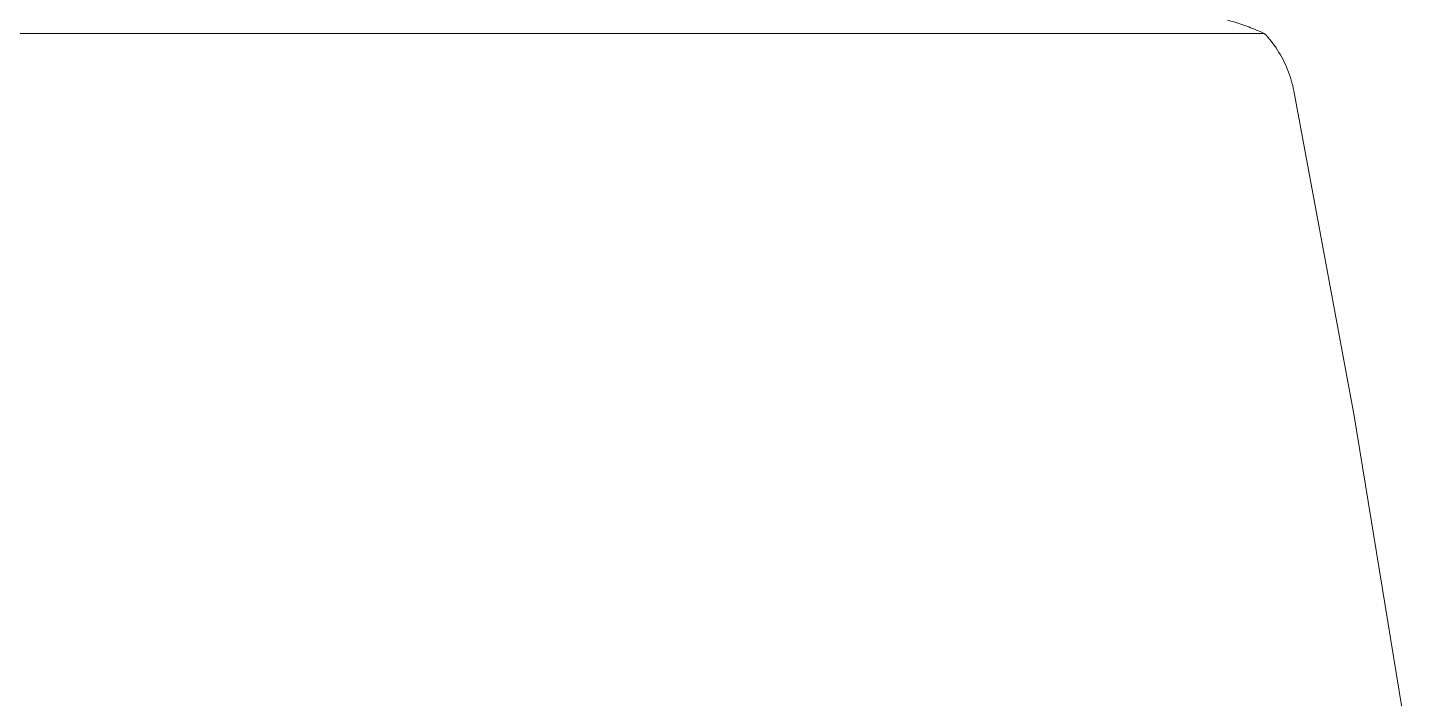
# Model space of a CAD drawing. Extents: x 4834 to 83801, y -13735 to 32221.
# Drawn here: x 13664.62 to 13676.62, y -12485.65 to -12479.82 of the extents above; entities that cross this region are included whole.
import ezdxf

# ---------------------------------------------------------------- set-up
doc = ezdxf.new("R2010")
doc.units = 0
doc.header["$LTSCALE"] = 8
doc.header["$MEASUREMENT"] = 0
doc.layers.add('G-IMPT', color=8, linetype='Continuous', lineweight=9)
doc.layers.add('I-FURN', color=30, linetype='Continuous', lineweight=9)

# ---------------------------------------------------------------- blocks, each defined once
blk = doc.blocks.new('Captain_Kirk_simplified_chair_2_22296 - Captain_Kirk_simplified_chair_2_22296-461547-Section 1')
at = {"layer": 'I-FURN'}
blk.add_line((910, 28.666), (925.043, 28.666), dxfattribs=at)
at = {"layer": 'I-FURN', "flags": 128}
blk.add_lwpolyline([(926.289, 22.504), (925.825, 25.342), (925.302, 28.166)], dxfattribs=at)
at = {"layer": 'I-FURN'}
blk.add_open_spline([(925.043, 28.666), (924.999, 28.686), (924.909, 28.723), (924.794, 28.762), (924.701, 28.788), (924.63, 28.806), (924.57, 28.819), (924.529, 28.828), (924.505, 28.832), (924.488, 28.835), (924.47, 28.839), (924.446, 28.843), (924.403, 28.849), (924.341, 28.857), (924.282, 28.863), (924.245, 28.867), (924.224, 28.868), (924.21, 28.87), (924.196, 28.871), (924.178, 28.872), (924.149, 28.873), (924.11, 28.873), (924.084, 28.872), (924.072, 28.871)], degree=3, knots=[0, 0, 0, 0, 0.0555556, 0.1111111, 0.1388889, 0.1666667, 0.1944444, 0.2083333, 0.2152778, 0.2222222, 0.2291667, 0.2361111, 0.25, 0.2777778, 0.3055556, 0.3194444, 0.3263889, 0.3333333, 0.3402778, 0.3472222, 0.3611111, 0.3888889, 0.4166667, 0.4166667, 0.4166667, 0.4166667], dxfattribs=at)
blk.add_open_spline([(925.302, 28.166), (925.289, 28.23), (925.253, 28.353), (925.164, 28.525), (925.087, 28.622), (925.043, 28.666)], degree=3, dxfattribs=at)

msp = doc.modelspace()

# ---------------------------------------------------------------- block references
at = {"layer": 'G-IMPT'}
msp.add_blockref('Captain_Kirk_simplified_chair_2_22296 - Captain_Kirk_simplified_chair_2_22296-461547-Section 1', (12750.32625, -12508.53771), dxfattribs=at)

doc.saveas('drawing.dxf')
